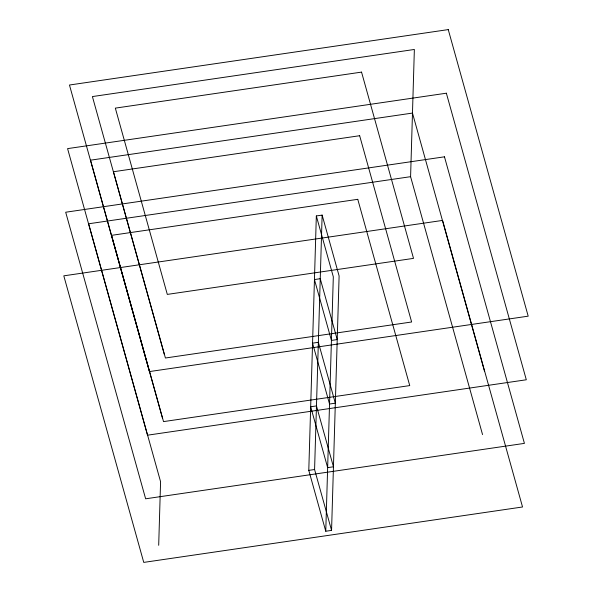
<?xml version="1.0" encoding="UTF-8"?>
<svg xmlns="http://www.w3.org/2000/svg" width="592" height="592" viewBox="0 0 592 592"><rect width="100%" height="100%" fill="white"/><g stroke="black" fill="none" stroke-linecap="round" stroke-linejoin="round"><path stroke-width="0.89" d="M158.693 545.299L160.58 481.696L88.63 223.783L410.589 176.682L414.363 49.469L92.404 96.57L164.361 354.482M308.787 470.374L316.335 215.947L322.137 215.103L339.112 275.968L331.564 530.388L325.763 531.239L308.787 470.374L314.581 469.523L322.137 215.103M325.763 531.239L333.318 276.812L316.335 215.947M484.434 370.984L412.476 113.072L90.517 160.18L162.474 418.093M410.589 176.682L482.547 434.595M314.581 469.523L331.564 530.388M448.248 29.6L69.464 85.019L149.421 371.584L528.197 316.165L448.248 29.6M361.549 72.113L115.336 108.129L167.307 294.402L413.512 258.378L361.549 72.113M446.361 93.203L67.577 148.622L147.526 435.187L526.31 379.775L446.361 93.203M359.655 135.716L113.449 171.739L165.42 358.005L411.625 321.989L359.655 135.716M444.474 156.813L65.69 212.225L145.639 498.797L524.423 443.378L444.474 156.813M357.768 199.319L111.562 235.342L163.533 421.608L409.738 385.592L357.768 199.319M442.579 220.416L63.803 275.835L143.752 562.4L522.536 506.981L442.579 220.416M320.242 278.706L314.448 279.557L331.431 340.422L337.225 339.571L320.242 278.706M318.355 342.309L312.561 343.16L329.544 404.025L335.338 403.182L318.355 342.309M316.468 405.92L310.674 406.763L327.65 467.636L333.451 466.785L316.468 405.92"/></g></svg>
